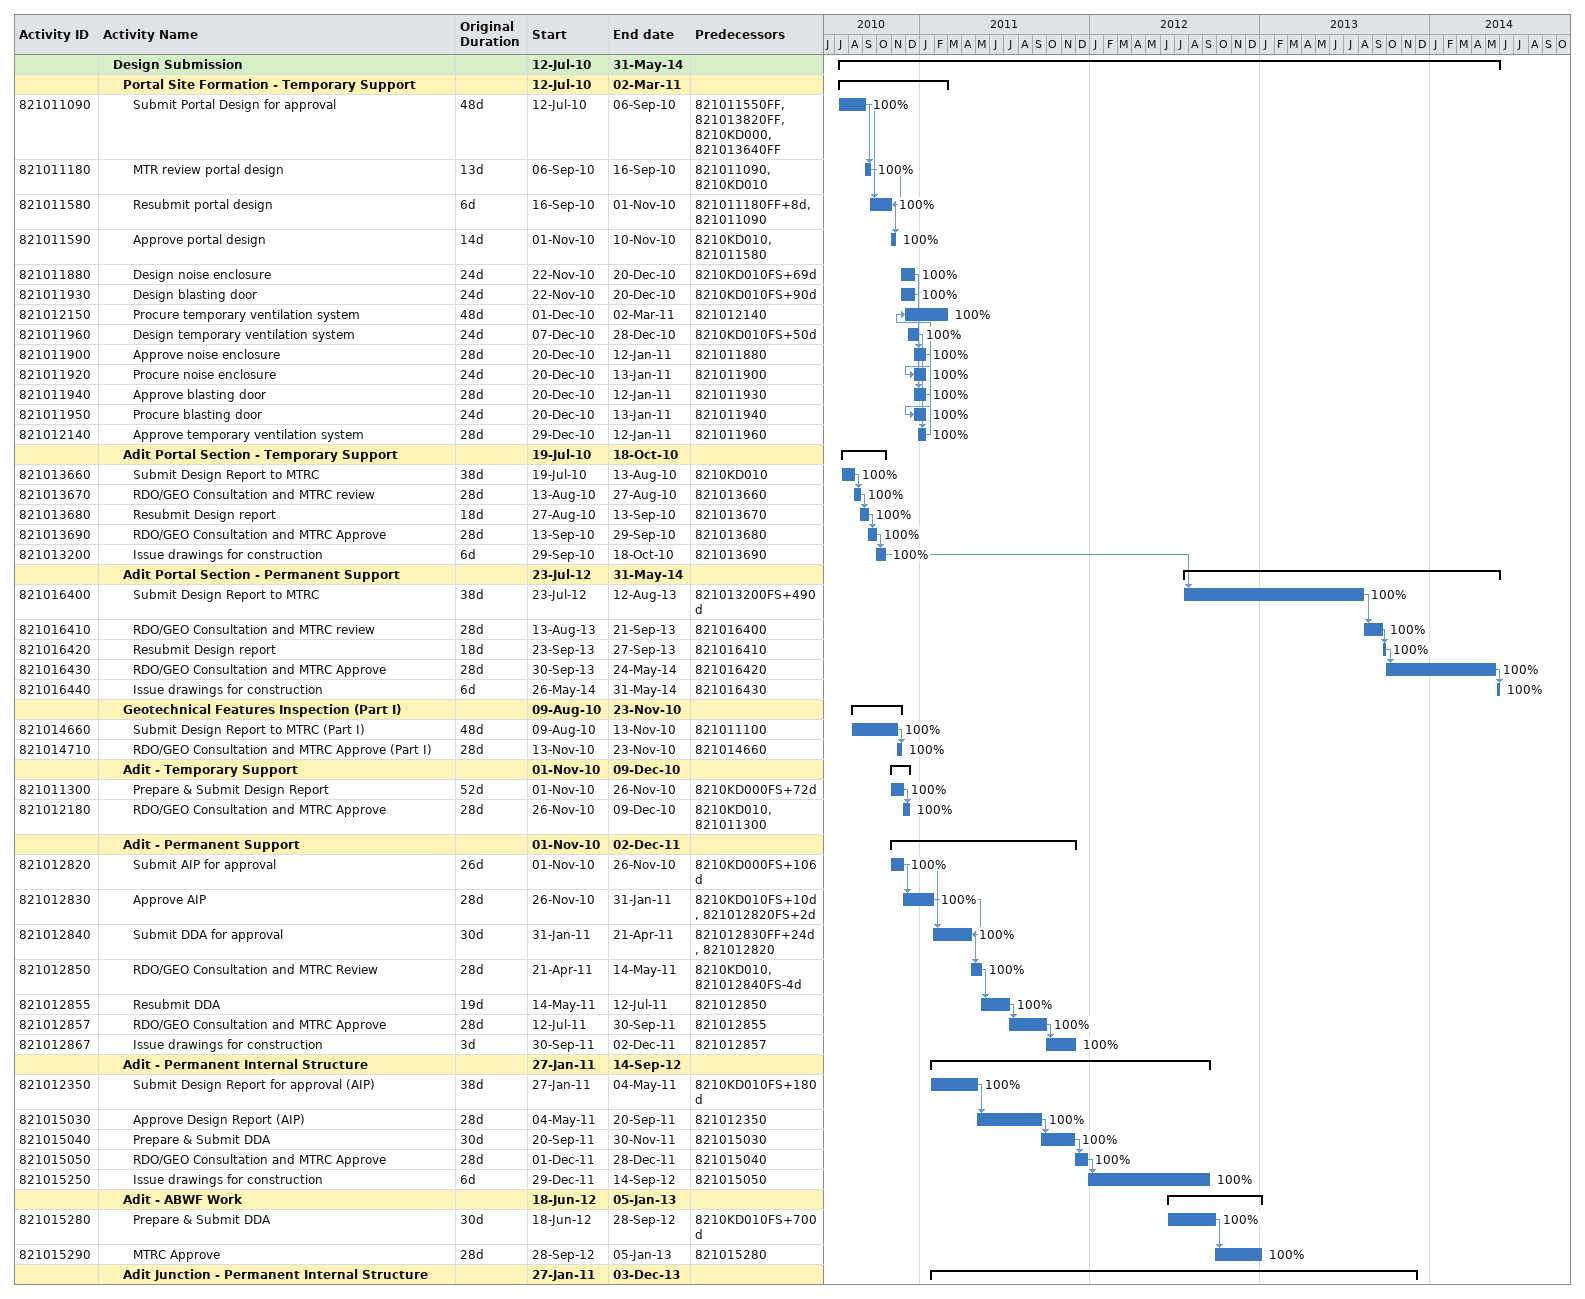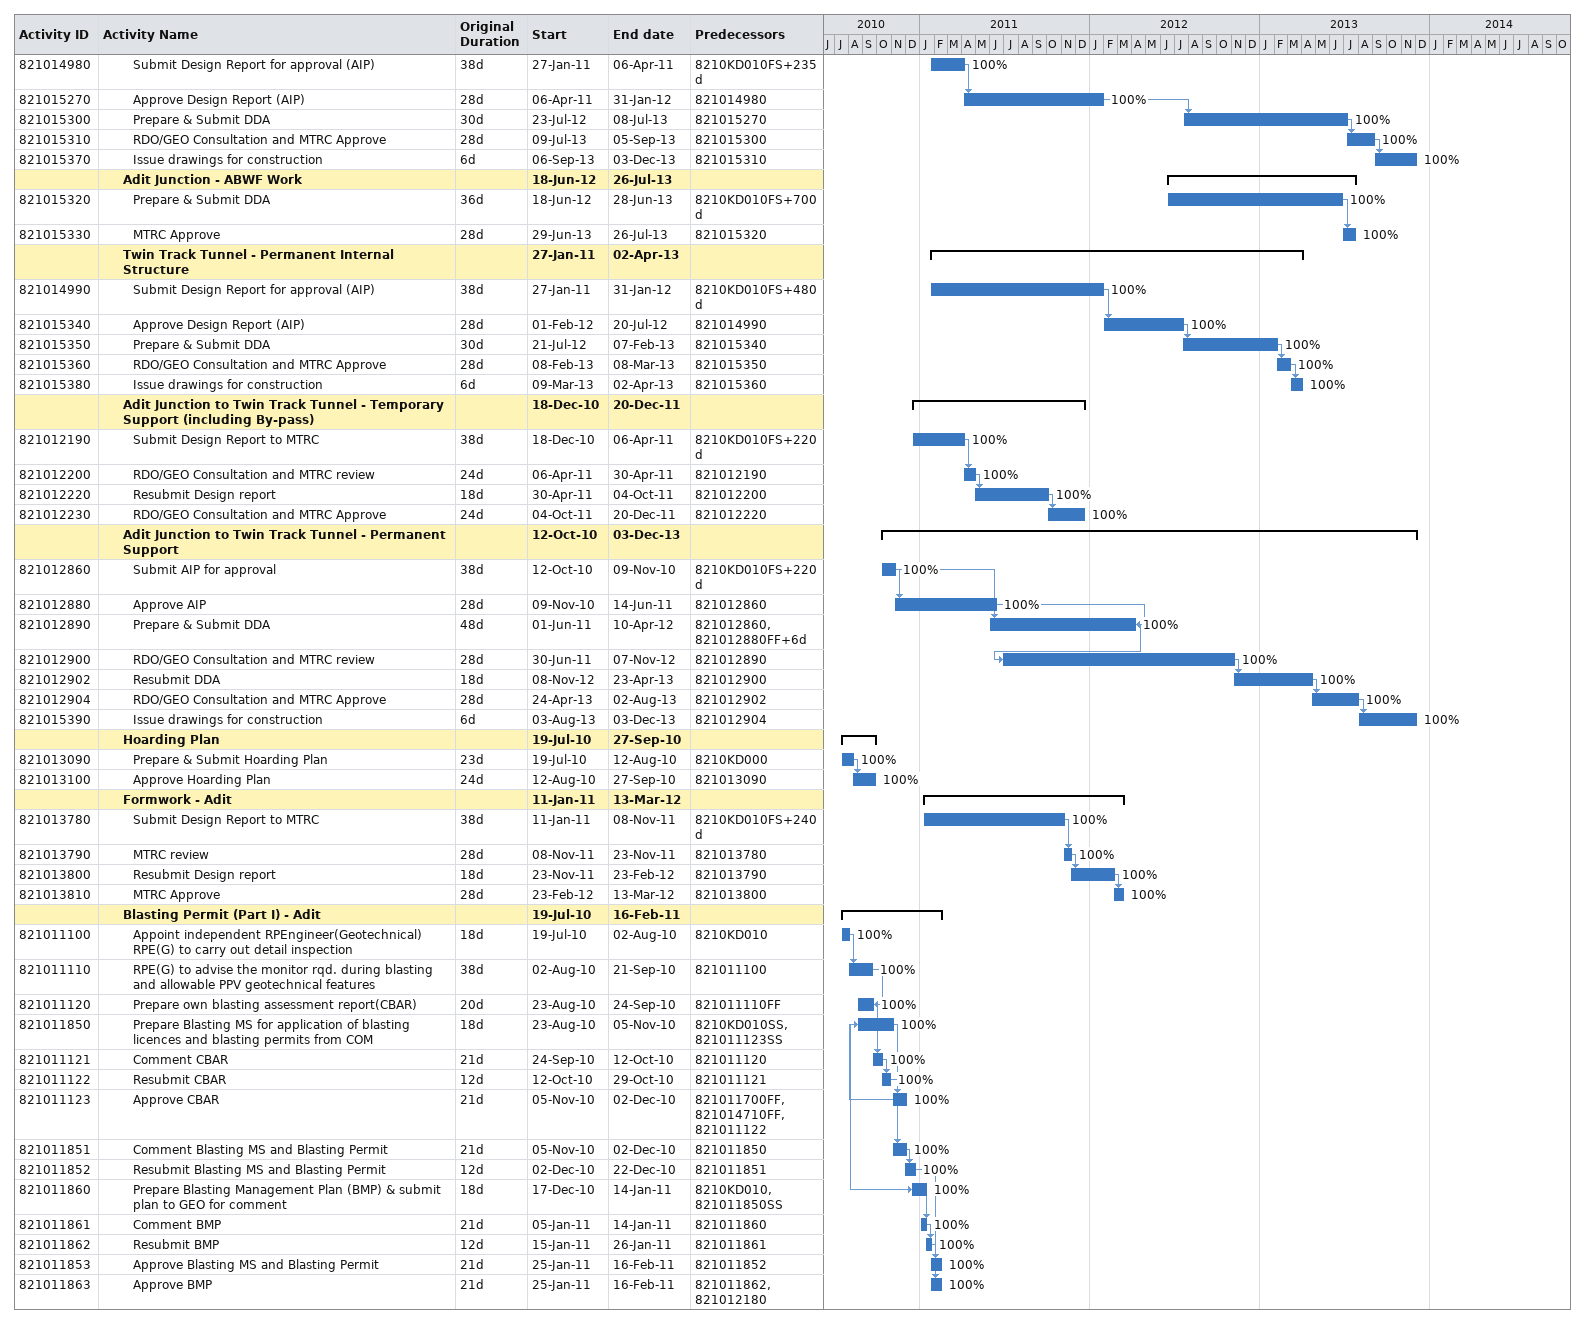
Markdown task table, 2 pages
| ID | Level | Task | Original duration | Start | Finish | Predecessors | % complete |
|---|---|---|---|---|---|---|---|
|  | 2 | **Design Submission** |  | 2010-07-12 | 2014-05-31 |  |  |
|  | 3 | **Portal Site Formation - Temporary Support** |  | 2010-07-12 | 2011-03-02 |  |  |
| 821011090 | 4 | Submit Portal Design for approval | 48d | 2010-07-12 | 2010-09-06 | 821011550FF, 821013820FF, 8210KD000, 821013640FF | 100 |
| 821011180 | 4 | MTR review portal design | 13d | 2010-09-06 | 2010-09-16 | 821011090, 8210KD010 | 100 |
| 821011580 | 4 | Resubmit portal design | 6d | 2010-09-16 | 2010-11-01 | 821011180FF+8d, 821011090 | 100 |
| 821011590 | 4 | Approve portal design | 14d | 2010-11-01 | 2010-11-10 | 8210KD010, 821011580 | 100 |
| 821011880 | 4 | Design noise enclosure | 24d | 2010-11-22 | 2010-12-20 | 8210KD010FS+69d | 100 |
| 821011930 | 4 | Design blasting door | 24d | 2010-11-22 | 2010-12-20 | 8210KD010FS+90d | 100 |
| 821012150 | 4 | Procure temporary ventilation system | 48d | 2010-12-01 | 2011-03-02 | 821012140 | 100 |
| 821011960 | 4 | Design temporary ventilation system | 24d | 2010-12-07 | 2010-12-28 | 8210KD010FS+50d | 100 |
| 821011900 | 4 | Approve noise enclosure | 28d | 2010-12-20 | 2011-01-12 | 821011880 | 100 |
| 821011920 | 4 | Procure noise enclosure | 24d | 2010-12-20 | 2011-01-13 | 821011900 | 100 |
| 821011940 | 4 | Approve blasting door | 28d | 2010-12-20 | 2011-01-12 | 821011930 | 100 |
| 821011950 | 4 | Procure blasting door | 24d | 2010-12-20 | 2011-01-13 | 821011940 | 100 |
| 821012140 | 4 | Approve temporary ventilation system | 28d | 2010-12-29 | 2011-01-12 | 821011960 | 100 |
|  | 3 | **Adit Portal Section - Temporary Support** |  | 2010-07-19 | 2010-10-18 |  |  |
| 821013660 | 4 | Submit Design Report to MTRC | 38d | 2010-07-19 | 2010-08-13 | 8210KD010 | 100 |
| 821013670 | 4 | RDO/GEO Consultation and MTRC review | 28d | 2010-08-13 | 2010-08-27 | 821013660 | 100 |
| 821013680 | 4 | Resubmit Design report | 18d | 2010-08-27 | 2010-09-13 | 821013670 | 100 |
| 821013690 | 4 | RDO/GEO Consultation and MTRC Approve | 28d | 2010-09-13 | 2010-09-29 | 821013680 | 100 |
| 821013200 | 4 | Issue drawings for construction | 6d | 2010-09-29 | 2010-10-18 | 821013690 | 100 |
|  | 3 | **Adit Portal Section - Permanent Support** |  | 2012-07-23 | 2014-05-31 |  |  |
| 821016400 | 4 | Submit Design Report to MTRC | 38d | 2012-07-23 | 2013-08-12 | 821013200FS+490d | 100 |
| 821016410 | 4 | RDO/GEO Consultation and MTRC review | 28d | 2013-08-13 | 2013-09-21 | 821016400 | 100 |
| 821016420 | 4 | Resubmit Design report | 18d | 2013-09-23 | 2013-09-27 | 821016410 | 100 |
| 821016430 | 4 | RDO/GEO Consultation and MTRC Approve | 28d | 2013-09-30 | 2014-05-24 | 821016420 | 100 |
| 821016440 | 4 | Issue drawings for construction | 6d | 2014-05-26 | 2014-05-31 | 821016430 | 100 |
|  | 3 | **Geotechnical Features Inspection (Part I)** |  | 2010-08-09 | 2010-11-23 |  |  |
| 821014660 | 4 | Submit Design Report to MTRC (Part I) | 48d | 2010-08-09 | 2010-11-13 | 821011100 | 100 |
| 821014710 | 4 | RDO/GEO Consultation and MTRC Approve (Part I) | 28d | 2010-11-13 | 2010-11-23 | 821014660 | 100 |
|  | 3 | **Adit - Temporary Support** |  | 2010-11-01 | 2010-12-09 |  |  |
| 821011300 | 4 | Prepare & Submit Design Report | 52d | 2010-11-01 | 2010-11-26 | 8210KD000FS+72d | 100 |
| 821012180 | 4 | RDO/GEO Consultation and MTRC Approve | 28d | 2010-11-26 | 2010-12-09 | 8210KD010, 821011300 | 100 |
|  | 3 | **Adit - Permanent Support** |  | 2010-11-01 | 2011-12-02 |  |  |
| 821012820 | 4 | Submit AIP for approval | 26d | 2010-11-01 | 2010-11-26 | 8210KD000FS+106d | 100 |
| 821012830 | 4 | Approve AIP | 28d | 2010-11-26 | 2011-01-31 | 8210KD010FS+10d, 821012820FS+2d | 100 |
| 821012840 | 4 | Submit DDA for approval | 30d | 2011-01-31 | 2011-04-21 | 821012830FF+24d, 821012820 | 100 |
| 821012850 | 4 | RDO/GEO Consultation and MTRC Review | 28d | 2011-04-21 | 2011-05-14 | 8210KD010, 821012840FS-4d | 100 |
| 821012855 | 4 | Resubmit DDA | 19d | 2011-05-14 | 2011-07-12 | 821012850 | 100 |
| 821012857 | 4 | RDO/GEO Consultation and MTRC Approve | 28d | 2011-07-12 | 2011-09-30 | 821012855 | 100 |
| 821012867 | 4 | Issue drawings for construction | 3d | 2011-09-30 | 2011-12-02 | 821012857 | 100 |
|  | 3 | **Adit - Permanent Internal Structure** |  | 2011-01-27 | 2012-09-14 |  |  |
| 821012350 | 4 | Submit Design Report for approval (AIP) | 38d | 2011-01-27 | 2011-05-04 | 8210KD010FS+180d | 100 |
| 821015030 | 4 | Approve Design Report (AIP) | 28d | 2011-05-04 | 2011-09-20 | 821012350 | 100 |
| 821015040 | 4 | Prepare & Submit DDA | 30d | 2011-09-20 | 2011-11-30 | 821015030 | 100 |
| 821015050 | 4 | RDO/GEO Consultation and MTRC Approve | 28d | 2011-12-01 | 2011-12-28 | 821015040 | 100 |
| 821015250 | 4 | Issue drawings for construction | 6d | 2011-12-29 | 2012-09-14 | 821015050 | 100 |
|  | 3 | **Adit - ABWF Work** |  | 2012-06-18 | 2013-01-05 |  |  |
| 821015280 | 4 | Prepare & Submit DDA | 30d | 2012-06-18 | 2012-09-28 | 8210KD010FS+700d | 100 |
| 821015290 | 4 | MTRC Approve | 28d | 2012-09-28 | 2013-01-05 | 821015280 | 100 |
|  | 3 | **Adit Junction - Permanent Internal Structure** |  | 2011-01-27 | 2013-12-03 |  |  |
| 821014980 | 4 | Submit Design Report for approval (AIP) | 38d | 2011-01-27 | 2011-04-06 | 8210KD010FS+235d | 100 |
| 821015270 | 4 | Approve Design Report (AIP) | 28d | 2011-04-06 | 2012-01-31 | 821014980 | 100 |
| 821015300 | 4 | Prepare & Submit DDA | 30d | 2012-07-23 | 2013-07-08 | 821015270 | 100 |
| 821015310 | 4 | RDO/GEO Consultation and MTRC Approve | 28d | 2013-07-09 | 2013-09-05 | 821015300 | 100 |
| 821015370 | 4 | Issue drawings for construction | 6d | 2013-09-06 | 2013-12-03 | 821015310 | 100 |
|  | 3 | **Adit Junction - ABWF Work** |  | 2012-06-18 | 2013-07-26 |  |  |
| 821015320 | 4 | Prepare & Submit DDA | 36d | 2012-06-18 | 2013-06-28 | 8210KD010FS+700d | 100 |
| 821015330 | 4 | MTRC Approve | 28d | 2013-06-29 | 2013-07-26 | 821015320 | 100 |
|  | 3 | **Twin Track Tunnel - Permanent Internal Structure** |  | 2011-01-27 | 2013-04-02 |  |  |
| 821014990 | 4 | Submit Design Report for approval (AIP) | 38d | 2011-01-27 | 2012-01-31 | 8210KD010FS+480d | 100 |
| 821015340 | 4 | Approve Design Report (AIP) | 28d | 2012-02-01 | 2012-07-20 | 821014990 | 100 |
| 821015350 | 4 | Prepare & Submit DDA | 30d | 2012-07-21 | 2013-02-07 | 821015340 | 100 |
| 821015360 | 4 | RDO/GEO Consultation and MTRC Approve | 28d | 2013-02-08 | 2013-03-08 | 821015350 | 100 |
| 821015380 | 4 | Issue drawings for construction | 6d | 2013-03-09 | 2013-04-02 | 821015360 | 100 |
|  | 3 | **Adit Junction to Twin Track Tunnel - Temporary Support (including By-pass)** |  | 2010-12-18 | 2011-12-20 |  |  |
| 821012190 | 4 | Submit Design Report to MTRC | 38d | 2010-12-18 | 2011-04-06 | 8210KD010FS+220d | 100 |
| 821012200 | 4 | RDO/GEO Consultation and MTRC review | 24d | 2011-04-06 | 2011-04-30 | 821012190 | 100 |
| 821012220 | 4 | Resubmit Design report | 18d | 2011-04-30 | 2011-10-04 | 821012200 | 100 |
| 821012230 | 4 | RDO/GEO Consultation and MTRC Approve | 24d | 2011-10-04 | 2011-12-20 | 821012220 | 100 |
|  | 3 | **Adit Junction to Twin Track Tunnel - Permanent Support** |  | 2010-10-12 | 2013-12-03 |  |  |
| 821012860 | 4 | Submit AIP for approval | 38d | 2010-10-12 | 2010-11-09 | 8210KD010FS+220d | 100 |
| 821012880 | 4 | Approve AIP | 28d | 2010-11-09 | 2011-06-14 | 821012860 | 100 |
| 821012890 | 4 | Prepare & Submit DDA | 48d | 2011-06-01 | 2012-04-10 | 821012860, 821012880FF+6d | 100 |
| 821012900 | 4 | RDO/GEO Consultation and MTRC review | 28d | 2011-06-30 | 2012-11-07 | 821012890 | 100 |
| 821012902 | 4 | Resubmit DDA | 18d | 2012-11-08 | 2013-04-23 | 821012900 | 100 |
| 821012904 | 4 | RDO/GEO Consultation and MTRC Approve | 28d | 2013-04-24 | 2013-08-02 | 821012902 | 100 |
| 821015390 | 4 | Issue drawings for construction | 6d | 2013-08-03 | 2013-12-03 | 821012904 | 100 |
|  | 3 | **Hoarding Plan** |  | 2010-07-19 | 2010-09-27 |  |  |
| 821013090 | 4 | Prepare & Submit Hoarding Plan | 23d | 2010-07-19 | 2010-08-12 | 8210KD000 | 100 |
| 821013100 | 4 | Approve Hoarding Plan | 24d | 2010-08-12 | 2010-09-27 | 821013090 | 100 |
|  | 3 | **Formwork - Adit** |  | 2011-01-11 | 2012-03-13 |  |  |
| 821013780 | 4 | Submit Design Report to MTRC | 38d | 2011-01-11 | 2011-11-08 | 8210KD010FS+240d | 100 |
| 821013790 | 4 | MTRC review | 28d | 2011-11-08 | 2011-11-23 | 821013780 | 100 |
| 821013800 | 4 | Resubmit Design report | 18d | 2011-11-23 | 2012-02-23 | 821013790 | 100 |
| 821013810 | 4 | MTRC Approve | 28d | 2012-02-23 | 2012-03-13 | 821013800 | 100 |
|  | 3 | **Blasting Permit (Part I) - Adit** |  | 2010-07-19 | 2011-02-16 |  |  |
| 821011100 | 4 | Appoint independent RPEngineer(Geotechnical) RPE(G) to carry out detail inspection | 18d | 2010-07-19 | 2010-08-02 | 8210KD010 | 100 |
| 821011110 | 4 | RPE(G) to advise the monitor rqd. during blasting and allowable PPV geotechnical features | 38d | 2010-08-02 | 2010-09-21 | 821011100 | 100 |
| 821011120 | 4 | Prepare own blasting assessment report(CBAR) | 20d | 2010-08-23 | 2010-09-24 | 821011110FF | 100 |
| 821011850 | 4 | Prepare Blasting MS for application of blasting licences and blasting permits from COM | 18d | 2010-08-23 | 2010-11-05 | 8210KD010SS, 821011123SS | 100 |
| 821011121 | 4 | Comment CBAR | 21d | 2010-09-24 | 2010-10-12 | 821011120 | 100 |
| 821011122 | 4 | Resubmit CBAR | 12d | 2010-10-12 | 2010-10-29 | 821011121 | 100 |
| 821011123 | 4 | Approve CBAR | 21d | 2010-11-05 | 2010-12-02 | 821011700FF, 821014710FF, 821011122 | 100 |
| 821011851 | 4 | Comment Blasting MS and Blasting Permit | 21d | 2010-11-05 | 2010-12-02 | 821011850 | 100 |
| 821011852 | 4 | Resubmit Blasting MS and Blasting Permit | 12d | 2010-12-02 | 2010-12-22 | 821011851 | 100 |
| 821011860 | 4 | Prepare Blasting Management Plan (BMP) & submit plan to GEO for comment | 18d | 2010-12-17 | 2011-01-14 | 8210KD010, 821011850SS | 100 |
| 821011861 | 4 | Comment BMP | 21d | 2011-01-05 | 2011-01-14 | 821011860 | 100 |
| 821011862 | 4 | Resubmit BMP | 12d | 2011-01-15 | 2011-01-26 | 821011861 | 100 |
| 821011853 | 4 | Approve Blasting MS and Blasting Permit | 21d | 2011-01-25 | 2011-02-16 | 821011852 | 100 |
| 821011863 | 4 | Approve BMP | 21d | 2011-01-25 | 2011-02-16 | 821011862, 821012180 | 100 |
